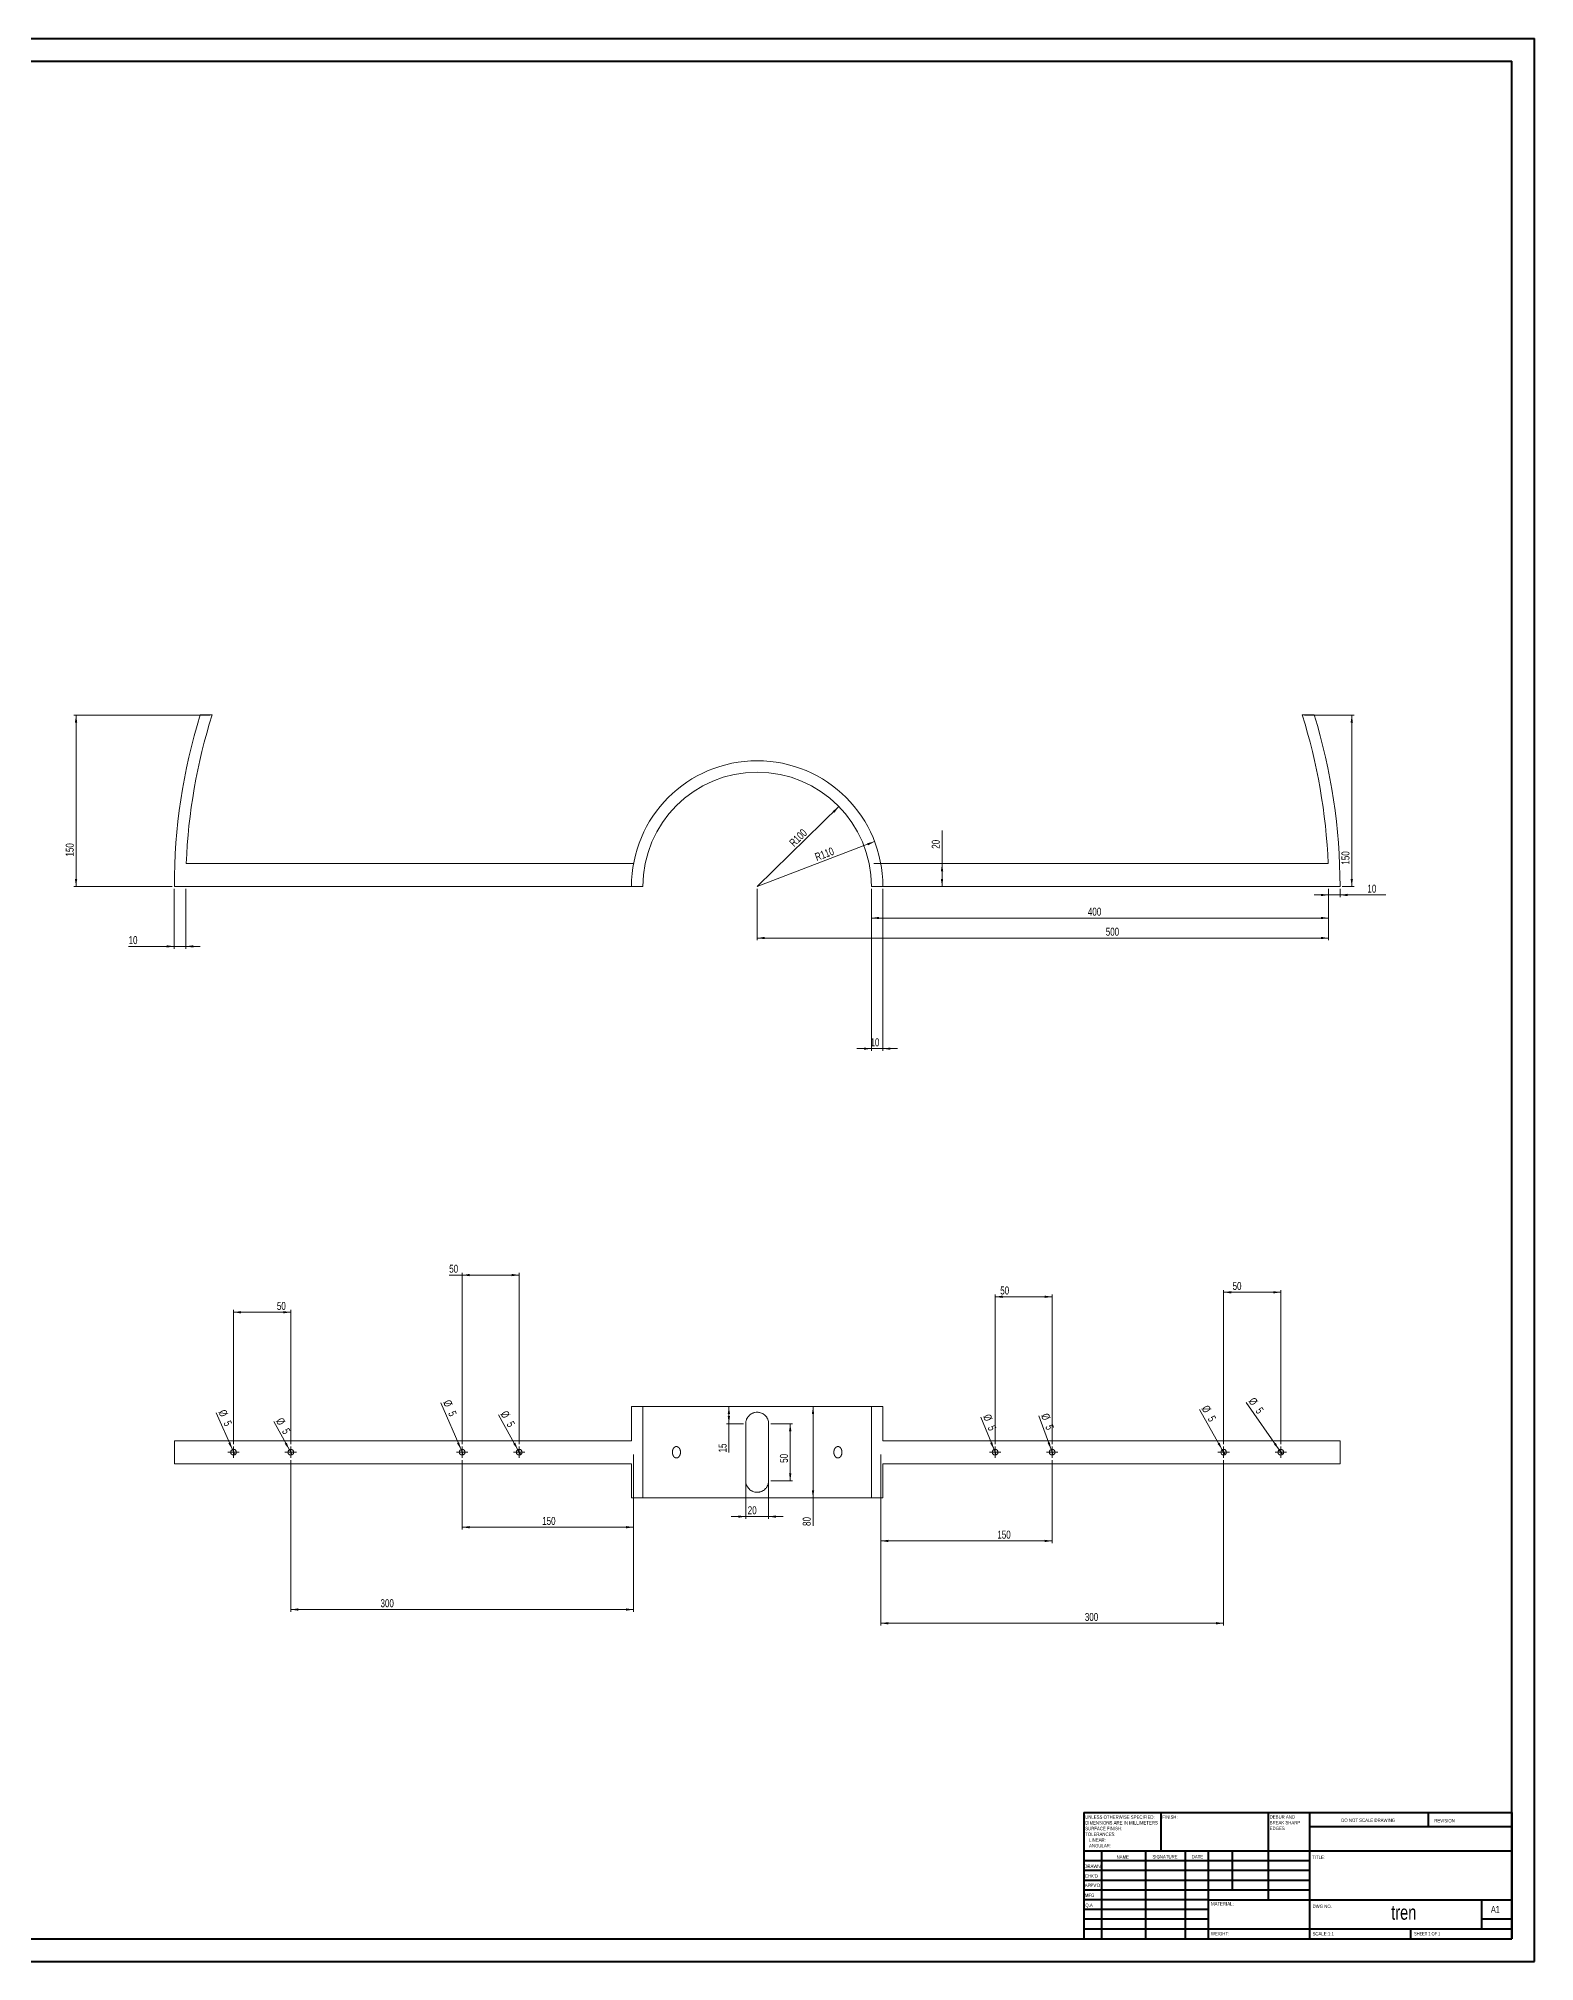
# Model space of a CAD drawing. Header units: millimetres. Extents: x 0 to 1189, y 0 to 841.
# Drawn here: x 535 to 1189, y 0 to 841 of the extents above; entities that cross this region are included whole.
import ezdxf

# ---------------------------------------------------------------- set-up
doc = ezdxf.new("R2010")
doc.units = ezdxf.units.MM
doc.styles.add('SLDTEXTSTYLE0', font='TXT', dxfattribs={"width": 0.75})
doc.styles.add('SLDTEXTSTYLE1', font='TXT', dxfattribs={"width": 0.6875})
doc.dimstyles.new('SLDDIMSTYLE0', dxfattribs={"dimtxt": 3.5, "dimasz": 3.302, "dimexe": 0, "dimexo": 0.0625, "dimgap": 0.875, "dimtad": 1, "dimlfac": 2, "dimrnd": 1e-09, "dimzin": 12, "dimdsep": 46, "dimtxsty": 'SLDTEXTSTYLE0', "dimsah": 1, "dimcen": 0.09, "dimadec": 0, "dimazin": 3, "dimtfac": 1, "dimtofl": 0, "dimtmove": 0, "dimatfit": 3, "dimfxl": 0, "dimfrac": 2, "dimtolj": 1, "dimtzin": 12, "dimarcsym": 0})
doc.dimstyles.new('SLDDIMSTYLE1', dxfattribs={"dimtxt": 3.5, "dimasz": 3.302, "dimexe": 0, "dimexo": 0.0625, "dimgap": 0.875, "dimtad": 1, "dimlfac": 2, "dimrnd": 1e-09, "dimzin": 12, "dimdsep": 46, "dimtxsty": 'SLDTEXTSTYLE0', "dimsah": 1, "dimcen": 0.09, "dimadec": 0, "dimazin": 3, "dimtfac": 1, "dimtmove": 0, "dimatfit": 0, "dimfxl": 0, "dimfrac": 2, "dimtolj": 1, "dimtzin": 12, "dimarcsym": 0})
doc.dimstyles.new('SLDDIMSTYLE2', dxfattribs={"dimtxt": 3.5, "dimasz": 3.302, "dimexe": 0, "dimexo": 0.0625, "dimgap": 0.875, "dimtad": 1, "dimlfac": 2, "dimrnd": 1e-09, "dimzin": 12, "dimdsep": 46, "dimtxsty": 'SLDTEXTSTYLE0', "dimblk1": 'NONE', "dimsah": 1, "dimcen": 0, "dimadec": 0, "dimazin": 3, "dimtfac": 1, "dimtmove": 0, "dimatfit": 3, "dimldrblk": 'NONE', "dimfxl": 0, "dimfrac": 2, "dimtolj": 1, "dimtzin": 12, "dimarcsym": 0})
doc.dimstyles.new('SLDDIMSTYLE3', dxfattribs={"dimtxt": 3.5, "dimasz": 3.302, "dimexe": 0, "dimexo": 0.0625, "dimgap": 0.875, "dimtad": 1, "dimlfac": 2, "dimrnd": 1e-09, "dimzin": 12, "dimdsep": 46, "dimtxsty": 'SLDTEXTSTYLE0', "dimsah": 1, "dimcen": 0, "dimadec": 0, "dimazin": 3, "dimtfac": 1, "dimtofl": 0, "dimtmove": 0, "dimatfit": 3, "dimfxl": 0, "dimfrac": 2, "dimtolj": 1, "dimtzin": 12, "dimarcsym": 0})

# ---------------------------------------------------------------- blocks, each defined once
blk = doc.blocks.new('SW_NOTE_0')
at = {"color": 0, "linetype": 'Continuous', "lineweight": 0, "char_height": 1.5, "attachment_point": 1, "style": 'SLDTEXTSTYLE0'}
for s, insert in [('DEBUR AND', (0, 1.93)), ('BREAK SHARP', (0, -0.57)), ('EDGES', (0, -3.07))]:
    blk.add_mtext(s, dxfattribs=dict(at, insert=insert))
blk = doc.blocks.new('SW_NOTE_1')
at = {"color": 0, "linetype": 'Continuous', "lineweight": 0, "char_height": 1.5, "attachment_point": 1, "style": 'SLDTEXTSTYLE0'}
for s, insert in [('UNLESS OTHERWISE SPECIFIED:', (0, 1.93)), ('TOLERANCES:', (0, -5.57)), ('SURFACE FINISH:', (0, -3.07)), ('DIMENSIONS ARE IN MILLIMETERS', (0, -0.57)), ('LINEAR:', (1.69, -8.07)), ('ANGULAR:', (1.69, -10.57))]:
    blk.add_mtext(s, dxfattribs=dict(at, insert=insert))
blk = doc.blocks.new('_D')
at = {"color": 7, "linetype": 'Continuous', "lineweight": 0}
for p, q in [((902.96, 242.93), (872.4, 242.93)), ((873.4, 202.93), (873.4, 242.93)), ((902.96, 202.93), (872.4, 202.93)), ((873.4, 202.93), (873.4, 190.71))]:
    blk.add_line(p, q, dxfattribs=at)
for points in [[(873.4, 242.93), (872.89, 239.63), (873.91, 239.63)], [(873.4, 202.93), (873.91, 206.23), (872.89, 206.23)]]:
    blk.add_solid(points, dxfattribs=at)
at = {"color": 7, "linetype": 'Continuous', "lineweight": 0, "insert": (868.89, 190.71, 37.55), "char_height": 3.5, "attachment_point": 1, "rotation": 90, "style": 'SLDTEXTSTYLE0'}
blk.add_mtext('80', dxfattribs=at)
blk = doc.blocks.new('_D_1')
at = {"color": 7, "linetype": 'Continuous', "lineweight": 0}
for p, q in [((978.05, 219.43), (978.05, 183.15)), ((903.05, 216.93), (903.05, 183.15)), ((978.05, 184.15), (903.05, 184.15))]:
    blk.add_line(p, q, dxfattribs=at)
for points in [[(903.05, 184.15), (906.35, 183.64), (906.35, 184.66)], [(978.05, 184.15), (974.74, 184.66), (974.74, 183.64)]]:
    blk.add_solid(points, dxfattribs=at)
at = {"color": 7, "linetype": 'Continuous', "lineweight": 0, "insert": (954.03, 188.66, 27.45), "char_height": 3.5, "attachment_point": 1, "style": 'SLDTEXTSTYLE0'}
blk.add_mtext('150', dxfattribs=at)
blk = doc.blocks.new('_D_2')
at = {"color": 7, "linetype": 'Continuous', "lineweight": 0}
for p, q in [((903.05, 221.93), (903.05, 147.15)), ((1053.05, 219.43), (1053.05, 147.15)), ((1053.05, 148.15), (903.05, 148.15))]:
    blk.add_line(p, q, dxfattribs=at)
for points in [[(903.05, 148.15), (906.35, 147.64), (906.35, 148.66)], [(1053.05, 148.15), (1049.74, 148.66), (1049.74, 147.64)]]:
    blk.add_solid(points, dxfattribs=at)
at = {"color": 7, "linetype": 'Continuous', "lineweight": 0, "insert": (992.32, 152.66, 27.45), "char_height": 3.5, "attachment_point": 1, "style": 'SLDTEXTSTYLE0'}
blk.add_mtext('300', dxfattribs=at)
blk = doc.blocks.new('_D_3')
at = {"color": 7, "linetype": 'Continuous', "lineweight": 0}
for p, q in [((719.88, 219.43), (719.88, 189.15)), ((794.88, 221.93), (794.88, 189.15)), ((794.88, 190.15), (719.88, 190.15))]:
    blk.add_line(p, q, dxfattribs=at)
for points in [[(719.88, 190.15), (723.18, 189.64), (723.18, 190.66)], [(794.88, 190.15), (791.58, 190.66), (791.58, 189.64)]]:
    blk.add_solid(points, dxfattribs=at)
at = {"color": 7, "linetype": 'Continuous', "lineweight": 0, "insert": (754.9, 194.66, 27.45), "char_height": 3.5, "attachment_point": 1, "style": 'SLDTEXTSTYLE0'}
blk.add_mtext('150', dxfattribs=at)
blk = doc.blocks.new('_D_4')
at = {"color": 7, "linetype": 'Continuous', "lineweight": 0}
for p, q in [((644.88, 219.43), (644.88, 153.15)), ((794.88, 221.93), (794.88, 153.15)), ((644.88, 154.15), (794.88, 154.15))]:
    blk.add_line(p, q, dxfattribs=at)
for points in [[(644.88, 154.15), (648.18, 153.64), (648.18, 154.66)], [(794.88, 154.15), (791.58, 154.66), (791.58, 153.64)]]:
    blk.add_solid(points, dxfattribs=at)
at = {"color": 7, "linetype": 'Continuous', "lineweight": 0, "insert": (684.16, 158.66, 27.45), "char_height": 3.5, "attachment_point": 1, "style": 'SLDTEXTSTYLE0'}
blk.add_mtext('300', dxfattribs=at)
blk = doc.blocks.new('_D_5')
at = {"color": 7, "linetype": 'Continuous', "lineweight": 0}
for p, q in [((1053.05, 226.43), (1053.05, 293.89)), ((1078.05, 292.89), (1053.05, 292.89)), ((1078.05, 226.43), (1078.05, 293.89))]:
    blk.add_line(p, q, dxfattribs=at)
for points in [[(1053.05, 292.89), (1056.35, 292.39), (1056.35, 293.4)], [(1078.05, 292.89), (1074.74, 293.4), (1074.74, 292.39)]]:
    blk.add_solid(points, dxfattribs=at)
at = {"color": 7, "linetype": 'Continuous', "lineweight": 0, "insert": (1056.97, 297.41, 27.45), "char_height": 3.5, "attachment_point": 1, "style": 'SLDTEXTSTYLE0'}
blk.add_mtext('50', dxfattribs=at)
blk = doc.blocks.new('_D_6')
at = {"color": 7, "linetype": 'Continuous', "lineweight": 0}
for p, q in [((719.88, 300.42), (714.23, 300.42)), ((719.88, 226.43), (719.88, 301.42)), ((744.88, 300.42), (719.88, 300.42)), ((744.88, 226.43), (744.88, 301.42))]:
    blk.add_line(p, q, dxfattribs=at)
for points in [[(719.88, 300.42), (723.18, 299.92), (723.18, 300.93)], [(744.88, 300.42), (741.58, 300.93), (741.58, 299.92)]]:
    blk.add_solid(points, dxfattribs=at)
at = {"color": 7, "linetype": 'Continuous', "lineweight": 0, "insert": (714.23, 304.94, 27.45), "char_height": 3.5, "attachment_point": 1, "style": 'SLDTEXTSTYLE0'}
blk.add_mtext('50', dxfattribs=at)
blk = doc.blocks.new('_D_7')
at = {"color": 7, "linetype": 'Continuous', "lineweight": 0}
for p, q in [((953.05, 226.43), (953.05, 291.93)), ((978.05, 290.93), (953.05, 290.93)), ((978.05, 226.43), (978.05, 291.93))]:
    blk.add_line(p, q, dxfattribs=at)
for points in [[(953.05, 290.93), (956.35, 290.42), (956.35, 291.44)], [(978.05, 290.93), (974.74, 291.44), (974.74, 290.42)]]:
    blk.add_solid(points, dxfattribs=at)
at = {"color": 7, "linetype": 'Continuous', "lineweight": 0, "insert": (955.32, 295.44, 27.45), "char_height": 3.5, "attachment_point": 1, "style": 'SLDTEXTSTYLE0'}
blk.add_mtext('50', dxfattribs=at)
blk = doc.blocks.new('_D_8')
at = {"color": 7, "linetype": 'Continuous', "lineweight": 0}
for p, q in [((619.88, 226.43), (619.88, 285.16)), ((619.88, 284.16), (644.88, 284.16)), ((644.88, 226.43), (644.88, 285.16))]:
    blk.add_line(p, q, dxfattribs=at)
for points in [[(619.88, 284.16), (623.18, 283.65), (623.18, 284.67)], [(644.88, 284.16), (641.58, 284.67), (641.58, 283.65)]]:
    blk.add_solid(points, dxfattribs=at)
at = {"color": 7, "linetype": 'Continuous', "lineweight": 0, "insert": (638.84, 288.67, 27.45), "char_height": 3.5, "attachment_point": 1, "style": 'SLDTEXTSTYLE0'}
blk.add_mtext('50', dxfattribs=at)
blk = doc.blocks.new('_D_9')
at = {"color": 7, "linetype": 'Continuous', "lineweight": 0}
for p, q in [((854.96, 235.43), (864.42, 235.43)), ((863.42, 235.43), (863.42, 210.43)), ((854.96, 210.43), (864.42, 210.43))]:
    blk.add_line(p, q, dxfattribs=at)
for points in [[(863.42, 235.43), (862.91, 232.13), (863.93, 232.13)], [(863.42, 210.43), (863.93, 213.73), (862.91, 213.73)]]:
    blk.add_solid(points, dxfattribs=at)
at = {"color": 7, "linetype": 'Continuous', "lineweight": 0, "insert": (858.91, 218.32, -7.45), "char_height": 3.5, "attachment_point": 1, "rotation": 90, "style": 'SLDTEXTSTYLE0'}
blk.add_mtext('50', dxfattribs=at)
blk = doc.blocks.new('_D_10')
at = {"color": 7, "linetype": 'Continuous', "lineweight": 0}
for p, q in [((843.96, 209.43), (843.96, 193.8)), ((853.96, 209.43), (853.96, 193.8)), ((843.96, 194.8), (837.61, 194.8)), ((843.96, 194.8), (853.96, 194.8)), ((853.96, 194.8), (860.31, 194.8))]:
    blk.add_line(p, q, dxfattribs=at)
for points in [[(843.96, 194.8), (840.66, 195.31), (840.66, 194.29)], [(853.96, 194.8), (857.26, 194.29), (857.26, 195.31)]]:
    blk.add_solid(points, dxfattribs=at)
at = {"color": 7, "linetype": 'Continuous', "lineweight": 0, "insert": (844.83, 199.31, -7.45), "char_height": 3.5, "attachment_point": 1, "style": 'SLDTEXTSTYLE0'}
blk.add_mtext('20', dxfattribs=at)
blk = doc.blocks.new('_D_11')
at = {"color": 7, "linetype": 'Continuous', "lineweight": 0}
for p, q in [((847.96, 242.93), (835.58, 242.93)), ((836.58, 242.93), (836.58, 235.43)), ((842.96, 235.43), (835.58, 235.43)), ((836.58, 235.43), (836.58, 222.83))]:
    blk.add_line(p, q, dxfattribs=at)
for points in [[(836.58, 242.93), (836.08, 239.63), (837.09, 239.63)], [(836.58, 235.43), (837.09, 238.73), (836.08, 238.73)]]:
    blk.add_solid(points, dxfattribs=at)
at = {"color": 7, "linetype": 'Continuous', "lineweight": 0, "insert": (832.07, 222.83, -7.45), "char_height": 3.5, "attachment_point": 1, "rotation": 90, "style": 'SLDTEXTSTYLE0'}
blk.add_mtext('15', dxfattribs=at)
blk = doc.blocks.new('_D_12')
at = {"color": 7, "linetype": 'Continuous', "lineweight": 0}
for q in [(972.23, 238.82), (978.48, 221.76)]:
    blk.add_line((977.62, 224.1), q, dxfattribs=at)
blk.add_solid([(977.62, 224.1), (976.96, 227.38), (976, 227.03)], dxfattribs=at)
at = {"color": 7, "linetype": 'Continuous', "lineweight": 0, "char_height": 3.5, "attachment_point": 1, "rotation": 290.10125, "style": 'SLDTEXTSTYLE0'}
for s, insert in [('%%c', (976.4, 240.34, 27.45)), ('5', (978.26, 235.4, 27.45))]:
    blk.add_mtext(s, dxfattribs=dict(at, insert=insert))
blk = doc.blocks.new('_NONE')
blk = doc.blocks.new('_D_13')
at = {"color": 7, "linetype": 'Continuous', "lineweight": 0}
for q in [(946.87, 238.35), (953.51, 221.77)]:
    blk.add_line((952.58, 224.09), q, dxfattribs=at)
blk.add_solid([(952.58, 224.09), (951.82, 227.34), (950.88, 226.97)], dxfattribs=at)
at = {"color": 7, "linetype": 'Continuous', "lineweight": 0, "char_height": 3.5, "attachment_point": 1, "rotation": 291.84195, "style": 'SLDTEXTSTYLE0'}
for s, insert in [('%%c', (950.98, 240, 27.45)), ('5', (952.99, 235.12, 27.45))]:
    blk.add_mtext(s, dxfattribs=dict(at, insert=insert))
blk = doc.blocks.new('_D_14')
at = {"color": 7, "linetype": 'Continuous', "lineweight": 0}
for q in [(1042.45, 241.7), (1053.66, 221.84)]:
    blk.add_line((1052.43, 224.02), q, dxfattribs=at)
blk.add_solid([(1052.43, 224.02), (1051.25, 227.14), (1050.37, 226.64)], dxfattribs=at)
at = {"color": 7, "linetype": 'Continuous', "lineweight": 0, "char_height": 3.5, "attachment_point": 1, "rotation": 299.45249, "style": 'SLDTEXTSTYLE0'}
for s, insert in [('%%c', (1046.34, 243.89, 27.45)), ('5', (1048.99, 239.32, 27.45))]:
    blk.add_mtext(s, dxfattribs=dict(at, insert=insert))
blk = doc.blocks.new('_D_15')
at = {"color": 7, "linetype": 'Continuous', "lineweight": 0}
for q in [(1062.96, 244.72), (1078.76, 221.9)]:
    blk.add_line((1077.33, 223.96), q, dxfattribs=at)
blk.add_solid([(1077.33, 223.96), (1075.87, 226.96), (1075.04, 226.38)], dxfattribs=at)
at = {"color": 7, "linetype": 'Continuous', "lineweight": 0, "char_height": 3.5, "attachment_point": 1, "rotation": 304.69583, "style": 'SLDTEXTSTYLE0'}
for s, insert in [('%%c', (1066.65, 247.28, 27.45)), ('5', (1069.7, 242.97, 27.45))]:
    blk.add_mtext(s, dxfattribs=dict(at, insert=insert))
blk = doc.blocks.new('_D_16')
at = {"color": 7, "linetype": 'Continuous', "lineweight": 0}
for q in [(735.74, 239.34), (745.49, 221.84)]:
    blk.add_line((744.27, 224.02), q, dxfattribs=at)
blk.add_solid([(744.27, 224.02), (743.11, 227.15), (742.22, 226.66)], dxfattribs=at)
at = {"color": 7, "linetype": 'Continuous', "lineweight": 0, "char_height": 3.5, "attachment_point": 1, "rotation": 299.13237, "style": 'SLDTEXTSTYLE0'}
for s, insert in [('%%c', (739.63, 241.51, 27.45)), ('5', (742.24, 236.92, 27.45))]:
    blk.add_mtext(s, dxfattribs=dict(at, insert=insert))
blk = doc.blocks.new('_D_17')
at = {"color": 7, "linetype": 'Continuous', "lineweight": 0}
for q in [(710.62, 244.5), (720.37, 221.78)]:
    blk.add_line((719.39, 224.08), q, dxfattribs=at)
blk.add_solid([(719.39, 224.08), (718.55, 227.31), (717.62, 226.91)], dxfattribs=at)
at = {"color": 7, "linetype": 'Continuous', "lineweight": 0, "char_height": 3.5, "attachment_point": 1, "rotation": 293.23677, "style": 'SLDTEXTSTYLE0'}
for s, insert in [('%%c', (714.74, 246.26, 27.45)), ('5', (716.87, 241.43, 27.45))]:
    blk.add_mtext(s, dxfattribs=dict(at, insert=insert))
blk = doc.blocks.new('_D_18')
at = {"color": 7, "linetype": 'Continuous', "lineweight": 0}
for q in [(637.52, 236.33), (645.48, 221.83)]:
    blk.add_line((644.28, 224.03), q, dxfattribs=at)
blk.add_solid([(644.28, 224.03), (643.13, 227.16), (642.24, 226.67)], dxfattribs=at)
at = {"color": 7, "linetype": 'Continuous', "lineweight": 0, "char_height": 3.5, "attachment_point": 1, "rotation": 298.7881, "style": 'SLDTEXTSTYLE0'}
for s, insert in [('%%c', (641.38, 238.46, 27.45)), ('5', (643.97, 233.86, 27.45))]:
    blk.add_mtext(s, dxfattribs=dict(at, insert=insert))
blk = doc.blocks.new('_D_19')
at = {"color": 7, "linetype": 'Continuous', "lineweight": 0}
for q in [(612.31, 240.17), (620.38, 221.79)]:
    blk.add_line((619.38, 224.07), q, dxfattribs=at)
blk.add_solid([(619.38, 224.07), (618.52, 227.3), (617.58, 226.89)], dxfattribs=at)
at = {"color": 7, "linetype": 'Continuous', "lineweight": 0, "char_height": 3.5, "attachment_point": 1, "rotation": 293.69879, "style": 'SLDTEXTSTYLE0'}
for s, insert in [('%%c', (616.39, 241.97, 27.45)), ('5', (618.56, 237.15, 27.45))]:
    blk.add_mtext(s, dxfattribs=dict(at, insert=insert))
blk = doc.blocks.new('SW_CENTERMARKSYMBOL_0')
at = {"color": 0, "linetype": 'Continuous', "lineweight": 0}
for p, q in [((-1.25, 0), (-2.5, 0)), ((0, 0), (-1.25, 0)), ((0, 1.25), (0, 2.5)), ((0, 0), (0, 1.25)), ((0, 0), (0, -1.25)), ((0, 0), (1.25, 0)), ((1.25, 0), (2.5, 0)), ((0, -1.25), (0, -2.5))]:
    blk.add_line(p, q, dxfattribs=at)
blk = doc.blocks.new('SW_CENTERMARKSYMBOL_1')
at = {"color": 0, "linetype": 'Continuous', "lineweight": 0}
for p, q in [((-1.25, 0), (-2.5, 0)), ((0, 0), (-1.25, 0)), ((0, 1.25), (0, 2.5)), ((0, 0), (0, 1.25)), ((0, 0), (0, -1.25)), ((0, 0), (1.25, 0)), ((1.25, 0), (2.5, 0)), ((0, -1.25), (0, -2.5))]:
    blk.add_line(p, q, dxfattribs=at)
blk = doc.blocks.new('SW_CENTERMARKSYMBOL_2')
at = {"color": 0, "linetype": 'Continuous', "lineweight": 0}
for p, q in [((-1.25, 0), (-2.5, 0)), ((0, 0), (-1.25, 0)), ((0, 1.25), (0, 2.5)), ((0, 0), (0, 1.25)), ((0, 0), (0, -1.25)), ((0, 0), (1.25, 0)), ((1.25, 0), (2.5, 0)), ((0, -1.25), (0, -2.5))]:
    blk.add_line(p, q, dxfattribs=at)
blk = doc.blocks.new('SW_CENTERMARKSYMBOL_3')
at = {"color": 0, "linetype": 'Continuous', "lineweight": 0}
for p, q in [((-1.25, 0), (-2.5, 0)), ((0, 0), (-1.25, 0)), ((0, 1.25), (0, 2.5)), ((0, 0), (0, 1.25)), ((0, 0), (0, -1.25)), ((0, 0), (1.25, 0)), ((1.25, 0), (2.5, 0)), ((0, -1.25), (0, -2.5))]:
    blk.add_line(p, q, dxfattribs=at)
blk = doc.blocks.new('SW_CENTERMARKSYMBOL_4')
at = {"color": 0, "linetype": 'Continuous', "lineweight": 0}
for p, q in [((-1.25, 0), (-2.5, 0)), ((0, 0), (-1.25, 0)), ((0, 1.25), (0, 2.5)), ((0, 0), (0, 1.25)), ((0, 0), (0, -1.25)), ((0, 0), (1.25, 0)), ((1.25, 0), (2.5, 0)), ((0, -1.25), (0, -2.5))]:
    blk.add_line(p, q, dxfattribs=at)
blk = doc.blocks.new('SW_CENTERMARKSYMBOL_5')
at = {"color": 0, "linetype": 'Continuous', "lineweight": 0}
for p, q in [((-1.25, 0), (-2.5, 0)), ((0, 0), (-1.25, 0)), ((0, 1.25), (0, 2.5)), ((0, 0), (0, 1.25)), ((0, 0), (0, -1.25)), ((0, 0), (1.25, 0)), ((1.25, 0), (2.5, 0)), ((0, -1.25), (0, -2.5))]:
    blk.add_line(p, q, dxfattribs=at)
blk = doc.blocks.new('SW_CENTERMARKSYMBOL_6')
at = {"color": 0, "linetype": 'Continuous', "lineweight": 0}
for p, q in [((-1.25, 0), (-2.5, 0)), ((0, 0), (-1.25, 0)), ((0, 1.25), (0, 2.5)), ((0, 0), (0, 1.25)), ((0, 0), (0, -1.25)), ((0, 0), (1.25, 0)), ((1.25, 0), (2.5, 0)), ((0, -1.25), (0, -2.5))]:
    blk.add_line(p, q, dxfattribs=at)
blk = doc.blocks.new('SW_CENTERMARKSYMBOL_7')
at = {"color": 0, "linetype": 'Continuous', "lineweight": 0}
for p, q in [((-1.25, 0), (-2.5, 0)), ((0, 0), (-1.25, 0)), ((0, 1.25), (0, 2.5)), ((0, 0), (0, 1.25)), ((0, 0), (0, -1.25)), ((0, 0), (1.25, 0)), ((1.25, 0), (2.5, 0)), ((0, -1.25), (0, -2.5))]:
    blk.add_line(p, q, dxfattribs=at)
blk = doc.blocks.new('_D_20')
at = {"color": 7, "linetype": 'Continuous', "lineweight": 0}
blk.add_line((884.74, 505.28), (848.96, 470.35), dxfattribs=at)
blk.add_solid([(884.74, 505.28), (882.02, 503.34), (882.73, 502.61)], dxfattribs=at)
at = {"color": 7, "linetype": 'Continuous', "lineweight": 0, "insert": (862.66, 490.01, -19.95), "char_height": 3.5, "attachment_point": 1, "rotation": 44.3108, "style": 'SLDTEXTSTYLE0'}
blk.add_mtext('R100', dxfattribs=at)
blk = doc.blocks.new('_D_21')
at = {"color": 7, "linetype": 'Continuous', "lineweight": 0}
blk.add_line((900.34, 489.99), (848.96, 470.35), dxfattribs=at)
blk.add_solid([(900.34, 489.99), (897.07, 489.28), (897.44, 488.33)], dxfattribs=at)
at = {"color": 7, "linetype": 'Continuous', "lineweight": 0, "insert": (873.83, 484.68, -19.95), "char_height": 3.5, "attachment_point": 1, "rotation": 20.9161, "style": 'SLDTEXTSTYLE0'}
blk.add_mtext('R110', dxfattribs=at)
blk = doc.blocks.new('_D_22')
at = {"color": 7, "linetype": 'Continuous', "lineweight": 0}
for p, q in [((898.96, 469.35), (898.96, 398.44)), ((903.96, 469.35), (903.96, 398.44)), ((898.96, 399.44), (892.61, 399.44)), ((898.96, 399.44), (903.96, 399.44)), ((903.96, 399.44), (910.31, 399.44))]:
    blk.add_line(p, q, dxfattribs=at)
for points in [[(898.96, 399.44), (895.66, 399.94), (895.66, 398.93)], [(903.96, 399.44), (907.26, 398.93), (907.26, 399.94)]]:
    blk.add_solid(points, dxfattribs=at)
at = {"color": 7, "linetype": 'Continuous', "lineweight": 0, "insert": (898.52, 403.95, -19.95), "char_height": 3.5, "attachment_point": 1, "style": 'SLDTEXTSTYLE0'}
blk.add_mtext('10', dxfattribs=at)
blk = doc.blocks.new('_D_23')
at = {"color": 7, "linetype": 'Continuous', "lineweight": 0}
for p, q in [((898.96, 469.35), (898.96, 455.57)), ((1098.96, 469.35), (1098.96, 455.57)), ((898.96, 456.57), (1098.96, 456.57))]:
    blk.add_line(p, q, dxfattribs=at)
for points in [[(898.96, 456.57), (902.26, 456.07), (902.26, 457.08)], [(1098.96, 456.57), (1095.66, 457.08), (1095.66, 456.07)]]:
    blk.add_solid(points, dxfattribs=at)
at = {"color": 7, "linetype": 'Continuous', "lineweight": 0, "insert": (993.66, 461.09, -4.95), "char_height": 3.5, "attachment_point": 1, "style": 'SLDTEXTSTYLE0'}
blk.add_mtext('400', dxfattribs=at)
blk = doc.blocks.new('_D_24')
at = {"color": 7, "linetype": 'Continuous', "lineweight": 0}
for p, q in [((929.84, 480.35), (929.84, 494.88)), ((899.96, 480.35), (930.84, 480.35)), ((929.84, 480.35), (929.84, 470.35)), ((899.96, 470.35), (930.84, 470.35))]:
    blk.add_line(p, q, dxfattribs=at)
for points in [[(929.84, 480.35), (929.33, 477.05), (930.35, 477.05)], [(929.84, 470.35), (930.35, 473.65), (929.33, 473.65)]]:
    blk.add_solid(points, dxfattribs=at)
at = {"color": 7, "linetype": 'Continuous', "lineweight": 0, "insert": (925.33, 486.87, 5.05), "char_height": 3.5, "attachment_point": 1, "rotation": 90, "style": 'SLDTEXTSTYLE0'}
blk.add_mtext('20', dxfattribs=at)
blk = doc.blocks.new('_D_25')
at = {"color": 7, "linetype": 'Continuous', "lineweight": 0}
for p, q in [((593.96, 469.35), (593.96, 443.15)), ((598.96, 469.35), (598.96, 443.15)), ((593.96, 444.15), (573.95, 444.15)), ((598.96, 444.15), (593.96, 444.15)), ((598.96, 444.15), (605.31, 444.15))]:
    blk.add_line(p, q, dxfattribs=at)
for points in [[(593.96, 444.15), (590.66, 444.66), (590.66, 443.65)], [(598.96, 444.15), (602.26, 443.65), (602.26, 444.66)]]:
    blk.add_solid(points, dxfattribs=at)
at = {"color": 7, "linetype": 'Continuous', "lineweight": 0, "insert": (573.95, 448.66, 5.05), "char_height": 3.5, "attachment_point": 1, "style": 'SLDTEXTSTYLE0'}
blk.add_mtext('10', dxfattribs=at)
blk = doc.blocks.new('_D_26')
at = {"color": 7, "linetype": 'Continuous', "lineweight": 0}
for p, q in [((609.48, 545.35), (549.96, 545.35)), ((550.96, 545.35), (550.96, 470.35)), ((592.96, 470.35), (549.96, 470.35))]:
    blk.add_line(p, q, dxfattribs=at)
for points in [[(550.96, 545.35), (550.45, 542.05), (551.47, 542.05)], [(550.96, 470.35), (551.47, 473.65), (550.45, 473.65)]]:
    blk.add_solid(points, dxfattribs=at)
at = {"color": 7, "linetype": 'Continuous', "lineweight": 0, "insert": (546.45, 483.45, 5.05), "char_height": 3.5, "attachment_point": 1, "rotation": 90, "style": 'SLDTEXTSTYLE0'}
blk.add_mtext('150', dxfattribs=at)
blk = doc.blocks.new('_D_27')
at = {"color": 7, "linetype": 'Continuous', "lineweight": 0}
for p, q in [((1088.45, 545.35), (1110.11, 545.35)), ((1109.11, 545.35), (1109.11, 470.35)), ((1104.96, 470.35), (1110.11, 470.35))]:
    blk.add_line(p, q, dxfattribs=at)
for points in [[(1109.11, 545.35), (1108.6, 542.05), (1109.62, 542.05)], [(1109.11, 470.35), (1109.62, 473.65), (1108.6, 473.65)]]:
    blk.add_solid(points, dxfattribs=at)
at = {"color": 7, "linetype": 'Continuous', "lineweight": 0, "insert": (1104.6, 479.91, 5.05), "char_height": 3.5, "attachment_point": 1, "rotation": 90, "style": 'SLDTEXTSTYLE0'}
blk.add_mtext('150', dxfattribs=at)
blk = doc.blocks.new('_D_28')
at = {"color": 7, "linetype": 'Continuous', "lineweight": 0}
for p, q in [((848.96, 469.35), (848.96, 446.81)), ((1098.96, 469.35), (1098.96, 446.81)), ((848.96, 447.81), (1098.96, 447.81))]:
    blk.add_line(p, q, dxfattribs=at)
for points in [[(848.96, 447.81), (852.26, 447.31), (852.26, 448.32)], [(1098.96, 447.81), (1095.66, 448.32), (1095.66, 447.31)]]:
    blk.add_solid(points, dxfattribs=at)
at = {"color": 7, "linetype": 'Continuous', "lineweight": 0, "insert": (1001.47, 452.32, 5.05), "char_height": 3.5, "attachment_point": 1, "style": 'SLDTEXTSTYLE0'}
blk.add_mtext('500', dxfattribs=at)
blk = doc.blocks.new('_D_29')
at = {"color": 7, "linetype": 'Continuous', "lineweight": 0}
for p, q in [((1098.96, 466.64), (1092.61, 466.64)), ((1098.96, 469.35), (1098.96, 465.64)), ((1098.96, 466.64), (1103.96, 466.64)), ((1103.96, 469.35), (1103.96, 465.64)), ((1103.96, 466.64), (1123.97, 466.64))]:
    blk.add_line(p, q, dxfattribs=at)
for points in [[(1098.96, 466.64), (1095.66, 467.15), (1095.66, 466.13)], [(1103.96, 466.64), (1107.26, 466.13), (1107.26, 467.15)]]:
    blk.add_solid(points, dxfattribs=at)
at = {"color": 7, "linetype": 'Continuous', "lineweight": 0, "insert": (1115.95, 471.15, 5.05), "char_height": 3.5, "attachment_point": 1, "style": 'SLDTEXTSTYLE0'}
blk.add_mtext('10', dxfattribs=at)

msp = doc.modelspace()

# ---------------------------------------------------------------- linework, layer by layer
at = {"color": 7, "linetype": 'Continuous', "lineweight": 40}
for p, q in [((0.0788, 841.2148), (1189.0788, 841.2148)), ((1189.0788, 0.2148), (1189.0788, 841.2148)), ((25.0788, 831.2148), (1179.0788, 831.2148)), ((1179.0788, 10.2148), (1179.0788, 831.2148)), ((991.8788, 65.4648), (1179.0788, 65.4648)), ((991.8788, 65.4648), (991.8788, 10.2148)), ((1025.6788, 48.4648), (1025.6788, 65.4648)), ((1072.4788, 65.4648), (1072.4788, 27.2148)), ((1090.6788, 65.4648), (1090.6788, 10.2148)), ((1179.0788, 59.0898), (1090.6788, 59.0898)), ((1142.6788, 59.0898), (1142.6788, 65.4648)), ((1179.0788, 65.4648), (1179.0788, 10.2148)), ((1179.0788, 48.4648), (991.8788, 48.4648)), ((1090.6788, 44.2148), (991.8788, 44.2148)), ((999.6788, 48.4648), (999.6788, 10.2148)), ((1018.8698, 48.4648), (1018.8698, 10.2148)), ((1036.2778, 48.4648), (1036.2778, 10.2148)), ((1046.4788, 10.2148), (1046.4788, 48.4648)), ((1056.8788, 31.4648), (1056.8788, 48.4648)), ((1090.6788, 39.9648), (991.8788, 39.9648)), ((1090.6788, 35.7148), (991.8788, 35.7148)), ((1090.6788, 31.4648), (991.8788, 31.4648)), ((1046.4788, 27.2148), (991.8788, 27.2148)), ((1046.4788, 27.2148), (1179.0788, 27.2148)), ((1166.0788, 14.4648), (1166.0788, 27.2148)), ((1046.4788, 22.9647), (991.8788, 22.9647)), ((1046.4788, 18.7148), (991.8788, 18.7148)), ((1179.0788, 18.7148), (1166.0788, 18.7148)), ((25.0788, 10.2148), (1179.0788, 10.2148)), ((991.8788, 14.4648), (1179.0788, 14.4648)), ((1134.8788, 10.2148), (1134.8788, 14.4648)), ((0.0788, 0.2148), (1189.0788, 0.2148))]:
    msp.add_line(p, q, dxfattribs=at)
at = {"color": 7, "linetype": 'Continuous', "lineweight": 15}
for p, q in [((605.2417, 545.3521), (610.478, 545.3521)), ((1087.4476, 545.3521), (1092.684, 545.3521)), ((808.3042, 507.4752), (808.3444, 507.435)), ((811.8799, 510.9705), (811.8397, 511.0107)), ((886.0859, 511.0107), (886.0457, 510.9705)), ((889.5813, 507.435), (889.6215, 507.4752)), ((599.1629, 480.3521), (794.8795, 480.3521)), ((1098.7627, 480.3521), (903.0461, 480.3521)), ((593.9628, 470.3521), (793.9628, 470.3521)), ((793.9628, 470.3521), (798.9628, 470.3521)), ((898.9628, 470.3521), (903.9628, 470.3521)), ((1103.9628, 470.3521), (903.9628, 470.3521)), ((793.9628, 242.9302), (793.9628, 227.9302)), ((793.9628, 242.9302), (798.9628, 242.9302)), ((798.9628, 242.9302), (798.9628, 202.9302)), ((798.9628, 242.9302), (898.9628, 242.9302)), ((898.9628, 242.9302), (898.9628, 202.9302)), ((898.9628, 242.9302), (903.9628, 242.9302)), ((903.9628, 242.9302), (903.9628, 227.9302)), ((593.9628, 217.9302), (593.9628, 227.9302)), ((593.9628, 227.9302), (793.9628, 227.9302)), ((843.9628, 210.4302), (843.9628, 235.4302)), ((853.9628, 210.4302), (853.9628, 235.4302)), ((1103.9628, 227.9302), (903.9628, 227.9302)), ((1103.9628, 217.9302), (1103.9628, 227.9302)), ((593.9628, 217.9302), (793.9628, 217.9302)), ((793.9628, 217.9302), (793.9628, 202.9302)), ((903.9628, 217.9302), (903.9628, 202.9302)), ((1103.9628, 217.9302), (903.9628, 217.9302)), ((793.9628, 202.9302), (798.9628, 202.9302)), ((798.9628, 202.9302), (898.9628, 202.9302)), ((898.9628, 202.9302), (903.9628, 202.9302))]:
    msp.add_line(p, q, dxfattribs=at)
for centre in [(619.8795, 222.9302), (644.8795, 222.9302), (719.8795, 222.9302), (744.8795, 222.9302), (953.0461, 222.9302), (978.0461, 222.9302), (1053.0461, 222.9302), (1078.0461, 222.9302)]:
    msp.add_circle(centre, 1.25, dxfattribs=at)
for radius, start, end in [(255, 162.8953648, 180), (250, 162.5423969, 177.7075572), (250, 2.2924428, 17.4576031), (255, 0, 17.1046352), (55, 0, 180), (50, 0, 180)]:
    msp.add_arc((848.9628, 470.3521), radius, start, end, dxfattribs=at)
for points, knots in [([(843.9628, 235.4302), (843.9628, 235.7607), (843.9953, 236.0857), (844.0906, 236.5651), (844.1302, 236.7236), (844.2254, 237.0377), (844.2813, 237.1939), (844.4696, 237.6479), (844.6231, 237.935), (844.8952, 238.3424), (844.9933, 238.4749), (845.2022, 238.7294), (845.3121, 238.8506), (845.6578, 239.1963), (845.9093, 239.4032), (846.3191, 239.6773), (846.461, 239.7624), (846.7494, 239.9166), (847.0441, 240.056), (847.3509, 240.1661), (847.6639, 240.2613), (847.8244, 240.3017), (848.3085, 240.3981), (848.633, 240.43), (849.1224, 240.4303), (849.286, 240.4225), (849.614, 240.3904), (849.7773, 240.3661), (850.2583, 240.2705), (850.5701, 240.1761), (851.0243, 239.9884), (851.1742, 239.9176), (851.4636, 239.763), (851.6037, 239.679), (852.0099, 239.4078), (852.2624, 239.2014), (852.7295, 238.7349), (852.9363, 238.4826), (853.208, 238.0768), (853.2921, 237.937), (853.4471, 237.6478), (853.5181, 237.498), (853.7066, 237.044), (853.8013, 236.7324), (853.9296, 236.0915), (853.9628, 235.7607), (853.9628, 235.4302)], [0, 0, 0, 0, 0.0625, 0.0625, 0.09375, 0.09375, 0.125, 0.125, 0.1875, 0.1875, 0.21875, 0.21875, 0.25, 0.25, 0.3125, 0.3125, 0.34375, 0.34375, 0.375, 0.40625, 0.40625, 0.4375, 0.4375, 0.5, 0.5, 0.53125, 0.53125, 0.5625, 0.5625, 0.625, 0.625, 0.65625, 0.65625, 0.6875, 0.6875, 0.75, 0.75, 0.8125, 0.8125, 0.84375, 0.84375, 0.875, 0.875, 0.9375, 0.9375, 1, 1, 1, 1]), ([(811.8839, 222.765), (811.8839, 223.0954), (811.8948, 223.2578), (811.9268, 223.4975), (811.9402, 223.5767), (811.9722, 223.7338), (811.991, 223.8118), (812.0545, 224.0389), (812.1064, 224.1825), (812.2293, 224.4542), (812.301, 224.5828), (812.4583, 224.8134), (812.5445, 224.9169), (812.7323, 225.0997), (812.8327, 225.1773), (813.0414, 225.302), (813.1511, 225.35), (813.3771, 225.4142), (813.4912, 225.4301), (813.7218, 225.4303), (813.8395, 225.4141), (814.0685, 225.3503), (814.1803, 225.3031), (814.3984, 225.1779), (814.5044, 225.0997), (814.7013, 224.9188), (814.7935, 224.8155), (814.9644, 224.5822), (815.0405, 224.4558), (815.1406, 224.2528), (815.1716, 224.1828), (815.2288, 224.0382), (815.255, 223.9633), (815.3247, 223.7361), (815.3597, 223.5803), (815.4072, 223.26), (815.4194, 223.0943), (815.4195, 222.7679), (815.4078, 222.6058), (815.3604, 222.2834), (815.3249, 222.1254), (815.2328, 221.8245), (815.1757, 221.6793), (815.0411, 221.4055), (814.9651, 221.2795), (814.7965, 221.0488), (814.7028, 220.9432), (814.5053, 220.7614), (814.4013, 220.6845), (814.1835, 220.5588), (814.0694, 220.5105), (813.8412, 220.4467), (813.7259, 220.4304), (813.4926, 220.43), (813.3779, 220.4461), (813.2101, 220.4936), (813.1548, 220.5133), (813.0454, 220.5607), (812.9911, 220.5885), (812.8334, 220.6825), (812.7342, 220.7592), (812.5474, 220.9403), (812.4593, 221.0458), (812.3018, 221.2763), (812.2314, 221.402), (812.1076, 221.6748), (812.0549, 221.8205), (811.9706, 222.1213), (811.9383, 222.2781), (811.8948, 222.6016), (811.8839, 222.765), (811.8839, 223.0954)], [-0.03125, -0.03125, 0, 0, 0.03125, 0.03125, 0.046875, 0.046875, 0.0625, 0.0625, 0.09375, 0.09375, 0.125, 0.125, 0.15625, 0.15625, 0.1875, 0.1875, 0.21875, 0.21875, 0.25, 0.25, 0.28125, 0.28125, 0.3125, 0.3125, 0.34375, 0.34375, 0.375, 0.375, 0.40625, 0.40625, 0.421875, 0.421875, 0.4375, 0.4375, 0.46875, 0.46875, 0.5, 0.5, 0.53125, 0.53125, 0.5625, 0.5625, 0.59375, 0.59375, 0.625, 0.625, 0.65625, 0.65625, 0.6875, 0.6875, 0.71875, 0.71875, 0.75, 0.75, 0.78125, 0.78125, 0.796875, 0.796875, 0.8125, 0.8125, 0.84375, 0.84375, 0.875, 0.875, 0.90625, 0.90625, 0.9375, 0.9375, 0.96875, 0.96875, 1, 1, 1.03125, 1.03125]), ([(882.5062, 222.765), (882.5062, 223.0954), (882.5182, 223.2578), (882.5535, 223.4975), (882.5682, 223.5767), (882.6035, 223.7338), (882.6242, 223.8118), (882.6938, 224.0389), (882.7505, 224.1825), (882.8842, 224.4542), (882.9617, 224.5828), (883.1306, 224.8134), (883.2224, 224.9169), (883.421, 225.0997), (883.5264, 225.1773), (883.7431, 225.302), (883.8562, 225.35), (884.0866, 225.4142), (884.2019, 225.4301), (884.4325, 225.4303), (884.5491, 225.4141), (884.7736, 225.3503), (884.8822, 225.3031), (885.0921, 225.1779), (885.1932, 225.0997), (885.3794, 224.9188), (885.4658, 224.8155), (885.6251, 224.5822), (885.6955, 224.4558), (885.7875, 224.2528), (885.816, 224.1828), (885.8683, 224.0382), (885.8923, 223.9633), (885.9558, 223.7361), (885.9876, 223.5803), (886.0306, 223.26), (886.0417, 223.0943), (886.0417, 222.7679), (886.0312, 222.6058), (885.9882, 222.2834), (885.956, 222.1254), (885.872, 221.8245), (885.8198, 221.6793), (885.696, 221.4055), (885.6257, 221.2795), (885.4687, 221.0488), (885.3808, 220.9432), (885.1939, 220.7614), (885.0949, 220.6845), (884.8852, 220.5588), (884.7745, 220.5105), (884.5507, 220.4467), (884.4365, 220.4304), (884.2033, 220.43), (884.0874, 220.4461), (883.9163, 220.4936), (883.8597, 220.5133), (883.7471, 220.5607), (883.6909, 220.5885), (883.5271, 220.6825), (883.4231, 220.7592), (883.2256, 220.9403), (883.1316, 221.0458), (882.9625, 221.2763), (882.8865, 221.402), (882.7518, 221.6748), (882.6942, 221.8205), (882.6018, 222.1213), (882.5662, 222.2781), (882.5182, 222.6016), (882.5062, 222.765), (882.5062, 223.0954)], [-0.03125, -0.03125, 0, 0, 0.03125, 0.03125, 0.046875, 0.046875, 0.0625, 0.0625, 0.09375, 0.09375, 0.125, 0.125, 0.15625, 0.15625, 0.1875, 0.1875, 0.21875, 0.21875, 0.25, 0.25, 0.28125, 0.28125, 0.3125, 0.3125, 0.34375, 0.34375, 0.375, 0.375, 0.40625, 0.40625, 0.421875, 0.421875, 0.4375, 0.4375, 0.46875, 0.46875, 0.5, 0.5, 0.53125, 0.53125, 0.5625, 0.5625, 0.59375, 0.59375, 0.625, 0.625, 0.65625, 0.65625, 0.6875, 0.6875, 0.71875, 0.71875, 0.75, 0.75, 0.78125, 0.78125, 0.796875, 0.796875, 0.8125, 0.8125, 0.84375, 0.84375, 0.875, 0.875, 0.90625, 0.90625, 0.9375, 0.9375, 0.96875, 0.96875, 1, 1, 1.03125, 1.03125]), ([(853.9628, 210.4302), (853.9628, 210.0997), (853.9304, 209.7748), (853.835, 209.2953), (853.7954, 209.1369), (853.7002, 208.8227), (853.6443, 208.6666), (853.4561, 208.2125), (853.3025, 207.9255), (853.0304, 207.518), (852.9323, 207.3855), (852.7234, 207.131), (852.6135, 207.0098), (852.2678, 206.6642), (852.0163, 206.4573), (851.6065, 206.1831), (851.4646, 206.098), (851.1762, 205.9438), (850.8816, 205.8044), (850.5747, 205.6943), (850.2617, 205.5991), (850.1012, 205.5587), (849.6171, 205.4623), (849.2926, 205.4304), (848.8032, 205.4301), (848.6396, 205.4379), (848.3116, 205.4701), (848.1483, 205.4943), (847.6673, 205.5899), (847.3555, 205.6843), (846.9013, 205.872), (846.7515, 205.9428), (846.462, 206.0975), (846.322, 206.1814), (845.9157, 206.4526), (845.6632, 206.6591), (845.1961, 207.1255), (844.9893, 207.3778), (844.7176, 207.7836), (844.6335, 207.9234), (844.4785, 208.2126), (844.4075, 208.3624), (844.2191, 208.8164), (844.1243, 209.128), (843.996, 209.7689), (843.9628, 210.0997), (843.9628, 210.4302)], [0, 0, 0, 0, 0.0625, 0.0625, 0.09375, 0.09375, 0.125, 0.125, 0.1875, 0.1875, 0.21875, 0.21875, 0.25, 0.25, 0.3125, 0.3125, 0.34375, 0.34375, 0.375, 0.40625, 0.40625, 0.4375, 0.4375, 0.5, 0.5, 0.53125, 0.53125, 0.5625, 0.5625, 0.625, 0.625, 0.65625, 0.65625, 0.6875, 0.6875, 0.75, 0.75, 0.8125, 0.8125, 0.84375, 0.84375, 0.875, 0.875, 0.9375, 0.9375, 1, 1, 1, 1])]:
    msp.add_open_spline(points, degree=3, knots=knots, dxfattribs=at)

# ---------------------------------------------------------------- block references
at = {"color": 7, "linetype": 'Continuous', "lineweight": 0}
for name, p in [('SW_CENTERMARKSYMBOL_7', (619.8795, 222.9302)), ('SW_CENTERMARKSYMBOL_3', (644.8795, 222.9302)), ('SW_CENTERMARKSYMBOL_2', (719.8795, 222.9302)), ('SW_CENTERMARKSYMBOL_6', (744.8795, 222.9302)), ('SW_CENTERMARKSYMBOL_5', (953.0461, 222.9302)), ('SW_CENTERMARKSYMBOL_0', (978.0461, 222.9302)), ('SW_CENTERMARKSYMBOL_1', (1053.0461, 222.9302)), ('SW_CENTERMARKSYMBOL_4', (1078.0461, 222.9302)), ('SW_NOTE_1', (992.4725, 62.2022)), ('SW_NOTE_0', (1073.1881, 62.2843))]:
    msp.add_blockref(name, p, dxfattribs=at)

# ---------------------------------------------------------------- texts
for s, insert, char_height, attachment_point, style in [('FINISH:', (1026.2501, 64.1341), 1.5, 1, 'SLDTEXTSTYLE0'), ('DO NOT SCALE DRAWING', (1104.4935, 62.7478), 1.5, 1, 'SLDTEXTSTYLE0'), ('REVISION', (1145.2064, 62.5497), 1.5, 1, 'SLDTEXTSTYLE0'), ('DRAWN', (992.091, 42.6445), 1.5, 1, 'SLDTEXTSTYLE0'), ('NAME', (1006.2011, 46.7163), 1.5, 1, 'SLDTEXTSTYLE0'), ('SIGNATURE', (1021.9124, 46.7765), 1.5, 1, 'SLDTEXTSTYLE0'), ('DATE', (1039.0935, 46.791), 1.5, 1, 'SLDTEXTSTYLE0'), ('TITLE:', (1091.835, 46.4931), 1.5, 1, 'SLDTEXTSTYLE0'), ("APPV'D", (992.2806, 34.2791), 1.5, 1, 'SLDTEXTSTYLE0'), ("CHK'D", (992.2893, 38.3692), 1.5, 1, 'SLDTEXTSTYLE0'), ('MFG', (992.334, 29.9485), 1.5, 1, 'SLDTEXTSTYLE0'), ('Q.A', (992.5479, 25.5644), 1.5, 1, 'SLDTEXTSTYLE0'), ('MATERIAL:', (1047.5247, 26.2008), 1.5, 1, 'SLDTEXTSTYLE0'), ('DWG NO.', (1091.9528, 25.0834), 1.5, 1, 'SLDTEXTSTYLE0'), ('tren', (1131.8537, 24.8465), 6.35, 2, 'SLDTEXTSTYLE0'), ('A1', (1169.9998, 24.5152), 2.91042, 1, 'SLDTEXTSTYLE0'), ('WEIGHT:', (1047.4967, 13.1641), 1.4986, 1, 'SLDTEXTSTYLE0'), ('SCALE:1:1', (1091.9528, 13.1149), 1.5, 1, 'SLDTEXTSTYLE0'), ('SHEET 1 OF 1', (1136.3571, 13.1149), 1.5, 1, 'SLDTEXTSTYLE1')]:
    msp.add_mtext(s, dxfattribs=dict(at, insert=insert, char_height=char_height, attachment_point=attachment_point, style=style))

# ---------------------------------------------------------------- dimensions: what is measured, and where the dimension line sits
for base, p1, p2, picture, middle in [((548.1843, 470.3521), (610.478, 545.3521), (593.9628, 470.3521), '_D_26', (548.1843, 488.7502)), ((1106.3305, 470.3521), (1087.4476, 545.3521), (1103.9628, 470.3521), '_D_27', (1106.3305, 485.2128)), ((927.0591, 470.3521), (898.9628, 480.3521), (898.9628, 470.3521), '_D_24', (927.0591, 490.8763)), ((833.8059, 235.4302), (848.9628, 242.9302), (843.9628, 235.4302), '_D_11', (833.8059, 226.8383)), ((870.6219, 242.9302), (903.9628, 202.9302), (903.9628, 242.9302), '_D', (870.6219, 194.7224)), ((860.6405, 210.4302), (853.9628, 235.4302), (853.9628, 210.4302), '_D_9', (860.6405, 222.3311))]:
    dim = msp.add_linear_dim(base=base, p1=p1, p2=p2, angle=90, dimstyle='SLDDIMSTYLE0', dxfattribs=at)
    dim.commit()
    dim.dimension.update_dxf_attribs({"geometry": picture, "text_midpoint": middle, "dimtype": 160})
for mpoint, picture, middle in [((884.7409, 505.2796), '_D_20', (870.7005, 491.573)), ((900.3385, 489.9871), '_D_21', (881.8199, 482.9095))]:
    dim = msp.add_radius_dim(center=(848.9628, 470.3521), mpoint=mpoint, dimstyle='SLDDIMSTYLE3', dxfattribs=at)
    dim.commit()
    dim.dimension.update_dxf_attribs({"geometry": picture, "text_midpoint": middle, "dimtype": 164})
for base, p1, p2, dimstyle, picture, middle in [((1103.9628, 469.418), (1098.9628, 470.3521), (1103.9628, 470.3521), 'SLDDIMSTYLE1', '_D_29', (1119.9628, 469.418)), ((593.9628, 446.9313), (598.9628, 470.3521), (593.9628, 470.3521), 'SLDDIMSTYLE1', '_D_25', (577.9628, 446.9313)), ((1098.9628, 450.5913), (848.9628, 470.3521), (1098.9628, 470.3521), 'SLDDIMSTYLE0', '_D_28', (1006.7669, 450.5913)), ((903.9628, 402.2148), (898.9628, 470.3521), (903.9628, 470.3521), 'SLDDIMSTYLE1', '_D_22', (902.5289, 402.2148)), ((1098.9628, 459.3521), (898.9628, 470.3521), (1098.9628, 470.3521), 'SLDDIMSTYLE0', '_D_23', (998.9628, 459.3521)), ((719.8795, 303.2027), (744.8795, 222.9302), (719.8795, 222.9302), 'SLDDIMSTYLE0', '_D_6', (718.2397, 303.2027)), ((953.0461, 293.7092), (978.0461, 222.9302), (953.0461, 222.9302), 'SLDDIMSTYLE0', '_D_7', (959.3326, 293.7092)), ((1053.0461, 295.6728), (1078.0461, 222.9302), (1053.0461, 222.9302), 'SLDDIMSTYLE0', '_D_5', (1060.976, 295.6728)), ((644.8795, 286.9397), (619.8795, 222.9302), (644.8795, 222.9302), 'SLDDIMSTYLE0', '_D_8', (642.8434, 286.9397)), ((794.8795, 156.9302), (644.8795, 222.9302), (794.8795, 222.9302), 'SLDDIMSTYLE0', '_D_4', (689.4588, 156.9302)), ((719.8795, 192.9302), (794.8795, 222.9302), (719.8795, 222.9302), 'SLDDIMSTYLE0', '_D_3', (760.1991, 192.9302)), ((903.0461, 186.9302), (978.0461, 222.9302), (903.0461, 217.9302), 'SLDDIMSTYLE0', '_D_1', (959.3326, 186.9302)), ((903.0461, 150.9302), (1053.0461, 222.9302), (903.0461, 222.9302), 'SLDDIMSTYLE0', '_D_2', (997.6173, 150.9302)), ((853.9628, 197.5775), (843.9628, 210.4302), (853.9628, 210.4302), 'SLDDIMSTYLE1', '_D_10', (848.8358, 197.5775))]:
    dim = msp.add_linear_dim(base=base, p1=p1, p2=p2, dimstyle=dimstyle, dxfattribs=at)
    dim.commit()
    dim.dimension.update_dxf_attribs({"geometry": picture, "text_midpoint": middle, "dimtype": 160})
for p1, p2, picture, middle in [((720.3727, 221.7816), (719.3864, 224.0788), '_D_17', (712.6489, 239.7706)), ((1053.6607, 221.8418), (1052.4315, 224.0187), '_D_14', (1044.9673, 237.2371)), ((1078.7576, 221.9025), (1077.3346, 223.9579), '_D_15', (1065.9023, 240.4709)), ((620.382, 221.7856), (619.3771, 224.0748), '_D_19', (614.3508, 235.5258)), ((645.4815, 221.8347), (644.2776, 224.0257), '_D_18', (639.9201, 231.9559)), ((745.4881, 221.8383), (744.271, 224.0221), '_D_16', (738.2064, 234.9035)), ((953.5111, 221.7699), (952.581, 224.0905), '_D_13', (948.7366, 233.6819)), ((978.4757, 221.7564), (977.6165, 224.1041), '_D_12', (973.9625, 234.0884))]:
    dim = msp.add_diameter_dim_2p(p1=p1, p2=p2, dimstyle='SLDDIMSTYLE2', dxfattribs=at)
    dim.commit()
    dim.dimension.update_dxf_attribs({"geometry": picture, "text_midpoint": middle, "dimtype": 163})

doc.saveas('drawing.dxf')
